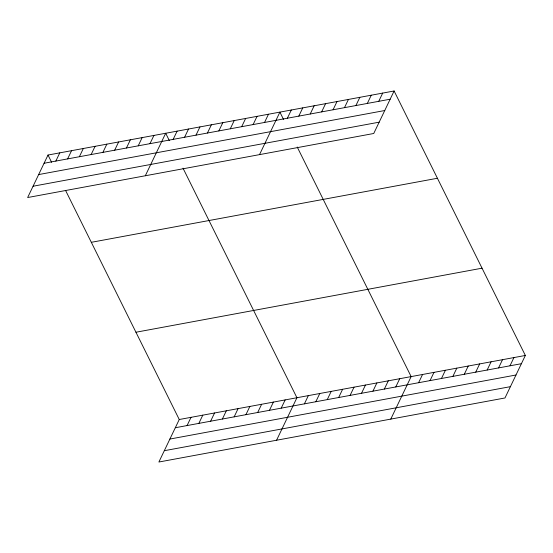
<?xml version="1.0" encoding="UTF-8"?>
<svg xmlns="http://www.w3.org/2000/svg" width="553" height="553" viewBox="0 0 553 553"><rect width="100%" height="100%" fill="white"/><g stroke="black" fill="none" stroke-linecap="round" stroke-linejoin="round"><path stroke-width="0.83" d="M48.014 155.034L27.65 197.539L373.745 133.487L394.109 90.982L48.014 155.034L51.623 162.306M55.839 161.082L59.779 152.856M67.604 158.905L71.551 150.679M79.376 156.727L83.316 148.501M91.141 154.55L95.081 146.324M102.906 152.372L106.853 144.146M114.678 150.195L118.618 141.969M126.443 148.017L130.384 139.785M138.209 145.84L142.156 137.607M149.974 143.662L153.921 135.43M145.321 175.757L165.686 133.252L169.294 140.531M173.165 139.37L177.105 131.144M184.584 137.255L188.532 129.029M196.004 135.146L199.951 126.913M207.43 133.031L211.37 124.798M218.85 130.916L222.79 122.683M230.269 128.801L234.216 120.575M241.689 126.685L245.636 118.46M253.115 124.577L257.055 116.344M264.534 122.462L268.475 114.229M259.53 154.626L279.901 112.121L283.509 119.393M287.373 118.231L291.32 110.006M298.8 116.123L302.74 107.89M310.219 114.008L314.159 105.775M321.639 111.893L325.586 103.66M65.696 190.674L179.255 419.513L158.891 462.018L504.986 397.966L525.35 355.461L394.109 90.982M333.058 109.777L337.005 101.552M187.08 425.568L191.02 417.335M344.484 107.662L348.425 99.436M198.845 423.391L202.792 415.158M355.904 105.554L359.844 97.321M210.617 421.213L214.557 412.98M367.323 103.439L371.263 95.206M222.382 419.036L226.322 410.803M378.743 101.323L382.69 93.098M234.147 416.858L238.094 408.626M245.919 414.681L249.859 406.448M257.684 412.503L261.624 404.271M269.449 410.319L273.396 402.093M281.214 408.142L285.161 399.916M276.562 440.243L296.926 397.738L183.008 168.167M304.406 403.856L308.346 395.623M315.825 401.741L319.772 393.508M327.252 399.625L331.192 391.393M338.671 397.51L342.611 389.284M350.09 395.395L354.031 387.169M361.51 393.287L365.457 385.054M372.929 391.171L376.876 382.939M384.356 389.056L388.296 380.83M395.775 386.941L399.715 378.715M390.777 419.105L411.142 376.6L297.224 147.029M418.614 382.717L422.561 374.485M430.04 380.602L433.981 372.369M441.46 378.487L445.4 370.261M452.879 376.372L456.826 368.146M464.299 374.263L468.246 366.031M475.725 372.148L479.665 363.915M487.145 370.033L491.085 361.807M498.564 367.918L502.511 359.692M509.984 365.81L513.931 357.577M44.074 163.259L390.169 99.208M38.655 174.575L384.75 110.524M33.069 186.23L379.164 122.172M91.328 242.311L437.416 178.26M135.948 332.235L482.043 268.184M179.255 419.513L525.35 355.461M175.315 427.745L521.41 363.694M169.895 439.054L515.99 375.003M164.31 450.709L510.405 386.658"/></g></svg>
